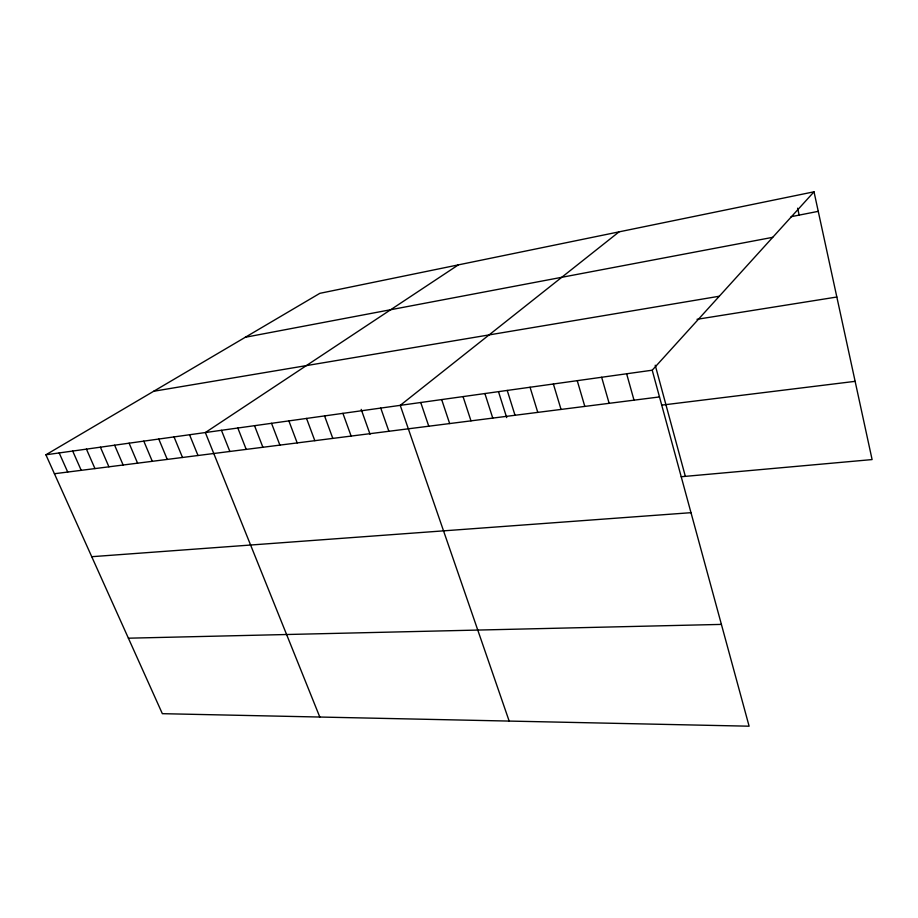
<?xml version="1.0" encoding="UTF-8"?>
<svg xmlns="http://www.w3.org/2000/svg" width="918" height="918" viewBox="0 0 918 918"><rect width="100%" height="100%" fill="white"/><g stroke="black" fill="none" stroke-linecap="round" stroke-linejoin="round"><path stroke-width="1.38" d="M652.216 370.206L749.111 726.195L162.348 713.676L45.9 454.789L652.216 370.206L814.014 191.805L872.1 459.574L681.225 476.729M619.076 231.852L400.237 405.354L509.169 721.078M458.369 264.877L205.345 432.55L319.797 717.038M45.9 454.789L319.843 293.335L814.014 191.805M791.098 216.694L818.248 211.347M245.29 337.273L772.726 237.326M153.696 391.263L719.287 296.239M697.026 319.303L836.837 297.019M54.426 473.734L659.491 396.932M661.74 405.136L855.128 381.337M91.743 556.698L690.99 512.68M128.394 638.194L721.41 624.401M59.188 452.941L67.714 472.047M72.694 451.048L81.22 470.337M86.441 449.131L94.956 468.593M100.406 447.181L108.921 466.814M114.624 445.207L123.138 465.013M129.094 443.187L137.585 463.177M143.805 441.133L152.296 461.318M158.78 439.045L167.26 459.413M174.03 436.911L182.498 457.485M189.544 434.753L198.001 455.512M221.445 430.301L229.856 451.472M237.831 428.017L246.219 449.395M254.527 425.688L262.892 447.273M271.533 423.313L279.887 445.115M288.872 420.892L297.191 442.924M306.543 418.424L314.828 440.686M324.559 415.923L332.809 438.402M342.919 413.352L351.135 436.073M361.199 409.382L370.057 434.26M380.752 408.074L388.888 431.288M420.742 402.497L428.775 426.216M441.673 399.582L449.659 423.565M463.051 396.599L470.98 420.857M484.899 393.547L492.759 418.092M498.6 392.009L506.702 417.61M507.229 390.437L515.021 415.269M530.053 387.247L537.776 412.389M553.382 383.999L561.036 409.428M577.25 380.672L584.812 406.41M601.657 377.264L609.139 403.323M626.638 373.775L634.017 400.168M655.222 365.215L685.344 476.362M797.616 208.191L799.153 215.099"/></g></svg>
